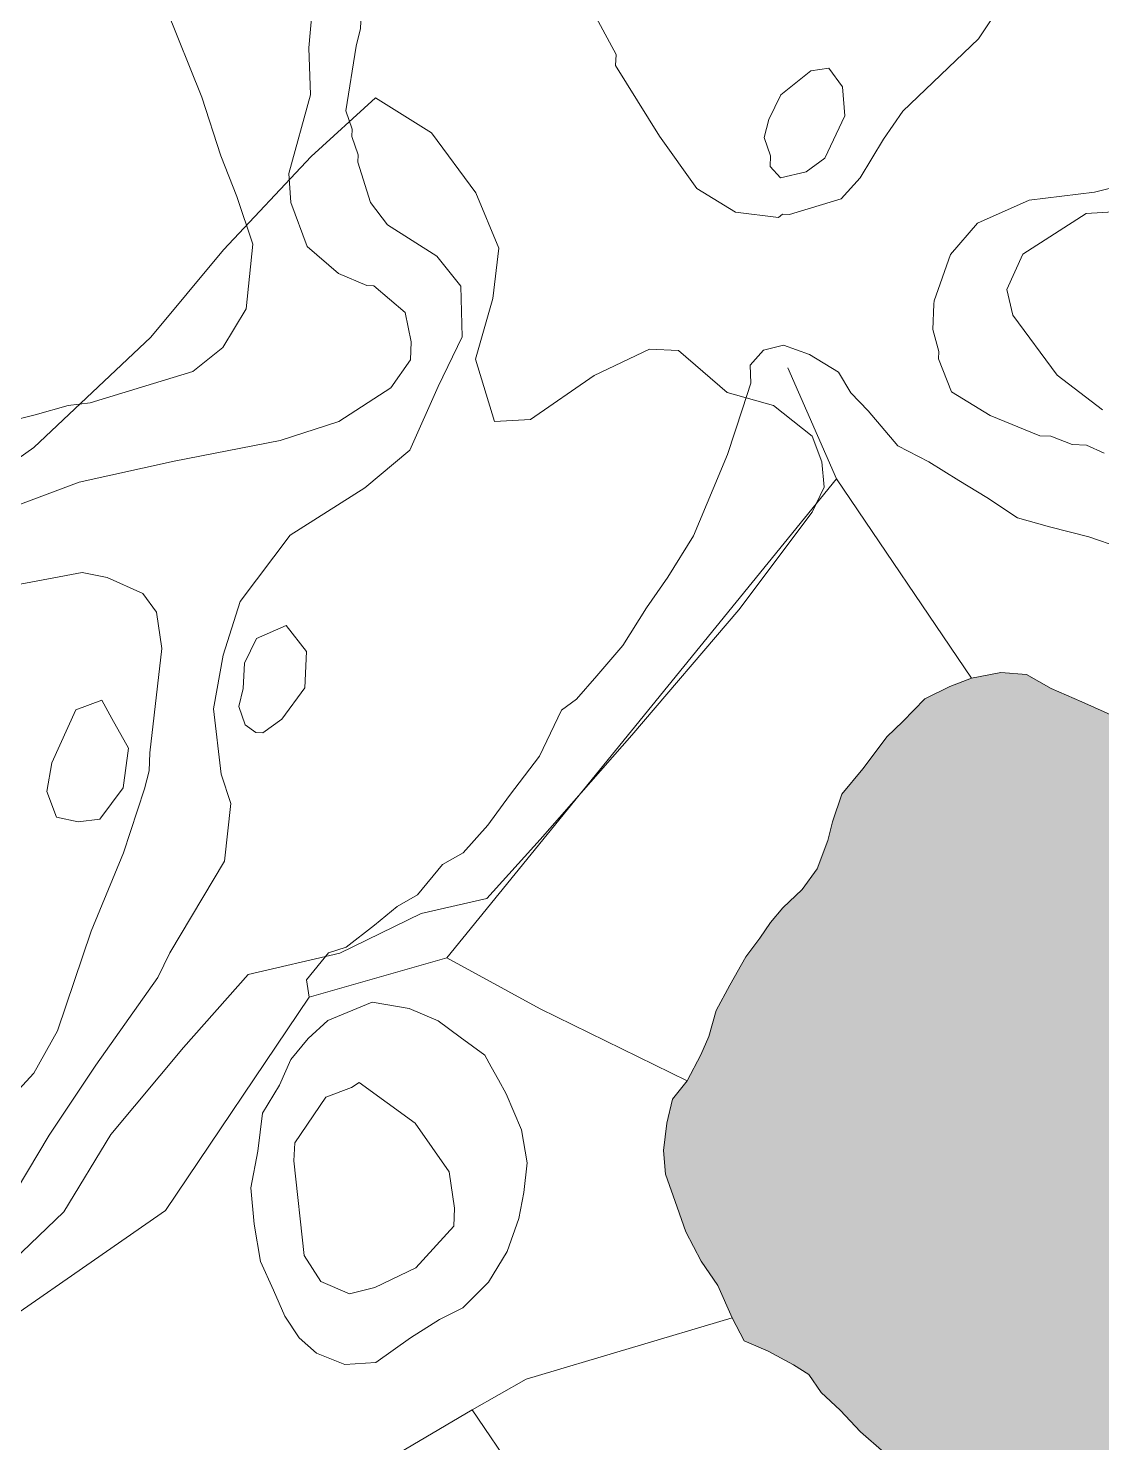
# Model space of a CAD drawing. Header units: millimetres. Extents: x 396621004 to 402046651, y 6785344214 to 6789799943.
# Drawn here: x 400987676 to 401284726, y 6787095839 to 6787487389 of the extents above; entities that cross this region are included whole.
import ezdxf

# ---------------------------------------------------------------- set-up
doc = ezdxf.new("R2010")
doc.units = ezdxf.units.MM
doc.header["$MEASUREMENT"] = 0
doc.layers.add('02 Korkeuskayrat_Kynä_nro__2', color=8, linetype='Continuous', lineweight=15)
doc.layers.add('02 Suot_Kynä_nro__101', color=252, linetype='Continuous', lineweight=15)
for name, color, linetype, lineweight, true_color in [('02 Maaston rajat_Kynä_nro__82', 7, 'Continuous', 20, 0xaaaaaa), ('02 Vesialueet_Kynä_nro__105', 7, 'Continuous', 15, 0xcae6ff), ('02 Vesistöt_Kynä_nro__105', 7, 'Continuous', 15, 0xcae6ff)]:
    doc.layers.add(name, color=color, linetype=linetype, lineweight=lineweight, true_color=true_color)

msp = doc.modelspace()

# ---------------------------------------------------------------- hatches: boundary and pattern name
at = {"layer": '02 Vesistöt_Kynä_nro__105', "linetype": 'Continuous', "lineweight": 0, "true_color": 0x32393f}
msp.add_hatch(color=250, dxfattribs=at).paths.add_polyline_path([(401407936.62, 6787222493.23), (401411836.72, 6787229404.81), (401414633.33, 6787235566.22), (401417151.97, 6787242197.74), (401414616.48, 6787253220.26), (401406066.6, 6787259661.74), (401396952.34, 6787267743.59), (401387795.96, 6787273024.79), (401379094.45, 6787276375.56), (401369634.83, 6787278576.06), (401360124.66, 6787280096.41), (401353175.24, 6787279236.21), (401345989.97, 6787276265.54), (401340034.54, 6787275555.37), (401334432.89, 6787275585.38), (401323633.92, 6787278175.97), (401315993.78, 6787281376.7), (401308901.16, 6787283867.27), (401303350.06, 6787286757.94), (401298060.08, 6787290018.68), (401294446.38, 6787293539.49), (401288912.12, 6787296590.19), (401279225.06, 6787300921.18), (401270784.68, 6787304632.02), (401263868.96, 6787308462.9), (401256793.2, 6787309053.04), (401248723.45, 6787307442.67), (401242658.51, 6787305222.16), (401235818.6, 6787301781.37), (401229686.27, 6787295479.93), (401225289.19, 6787291248.96), (401221768.15, 6787286507.88), (401218592.48, 6787282346.93), (401212788.67, 6787275415.34), (401210185.8, 6787267723.58), (401208913.84, 6787262592.41), (401205990.88, 6787254700.6), (401201795.96, 6787249019.3), (401196505.98, 6787243868.12), (401193035.49, 6787239877.21), (401190146.21, 6787235466.2), (401186288.24, 6787230375.04), (401181790.07, 6787222513.24), (401178024.75, 6787215441.62), (401175994.68, 6787208319.99), (401173812.99, 6787203248.83), (401170030.82, 6787196017.18), (401165953.83, 6787190936.01), (401164344.94, 6787184314.5), (401163494.16, 6787176722.76), (401164008, 6787170171.26), (401167284.75, 6787161079.18), (401169677.03, 6787154237.62), (401173863.53, 6787146135.76), (401178521.74, 6787139364.22), (401182497.65, 6787130372.16), (401185749.13, 6787124070.72), (401192437.41, 6787121170.05), (401199437.37, 6787117409.19), (401203632.29, 6787114678.57), (401207060.67, 6787109737.44), (401212316.95, 6787104886.33), (401218019.68, 6787098874.95), (401224497.38, 6787093103.63), (401229206.13, 6787088072.48), (401233030.41, 6787082271.15), (401237705.47, 6787076779.9), (401242742.75, 6787069898.32), (401249405.76, 6787063586.88), (401253179.5, 6787060286.12), (401260221.57, 6787053944.67), (401268451.36, 6787048353.39), (401272393.58, 6787044212.45), (401277194.99, 6787040451.59), (401283462.1, 6787039091.28), (401290554.71, 6787038731.19), (401295137.11, 6787039241.31), (401300940.93, 6787042001.94), (401304327.18, 6787045922.84), (401307721.87, 6787051054.01), (401312068.41, 6787056725.31), (401315943.23, 6787062046.53), (401321662.81, 6787068988.11), (401325141.73, 6787078350.26), (401328308.98, 6787083351.4), (401331602.58, 6787090152.96), (401332343.85, 6787095254.12), (401331754.2, 6787102795.85), (401331543.62, 6787111437.83), (401331130.86, 6787119419.65), (401332318.58, 6787128581.75), (401334559.24, 6787137583.81), (401338880.51, 6787146055.75), (401343993.6, 6787153867.53), (401349275.15, 6787158938.69), (401359476.05, 6787162819.58), (401365818.97, 6787163579.76), (401371437.46, 6787168020.77), (401376070.4, 6787173442.01), (401380585.42, 6787180383.6), (401385782.74, 6787189475.68), (401389724.95, 6787195787.12), (401394854.88, 6787201778.49), (401399470.97, 6787206969.68), (401402773, 6787213931.27)])

# ---------------------------------------------------------------- linework, layer by layer
at = {"layer": '02 Korkeuskayrat_Kynä_nro__2', "color": 8, "linetype": 'Continuous', "lineweight": 15, "flags": 128}
for points in [[(401266791.93, 6787508788.73), (401250660.87, 6787484503.18), (401229719.97, 6787464438.59), (401224354.18, 6787456676.81), (401217859.63, 6787445964.36), (401212586.5, 6787440193.04), (401198367.58, 6787435842.04), (401196371.2, 6787435932.06), (401195326.69, 6787434981.85), (401183382.12, 6787436532.2), (401172667.39, 6787443033.69), (401162323.29, 6787457517), (401150210.25, 6787477101.48), (401150345.03, 6787480092.17), (401144810.77, 6787490364.52)], [(400980358.16, 6787353753.26), (401001753.93, 6787361775.1), (401028043.77, 6787367576.43), (401057340.81, 6787373237.72), (401073598.23, 6787378498.92), (401088044.59, 6787387851.06), (401093410.38, 6787395612.84), (401093637.81, 6787400603.98), (401092003.65, 6787408685.83), (401083335.83, 6787416097.53), (401081339.46, 6787416187.55), (401073480.3, 6787419548.32), (401064812.49, 6787426960.01), (401060364.86, 6787439172.8), (401059733.1, 6787447214.64), (401065739.08, 6787468959.62), (401065334.75, 6787481992.6), (401067482.75, 6787506928.31)], [(401080337.06, 6787503327.48), (401079595.79, 6787487343.83), (401078374.37, 6787482402.69), (401075544.07, 6787464508.6), (401077313.01, 6787459417.44), (401077220.35, 6787457426.98), (401078989.29, 6787452335.82), (401078896.63, 6787450335.36), (401082392.4, 6787439162.8), (401087109.58, 6787432941.38), (401100730.43, 6787424309.4), (401107359.75, 6787415997.5), (401107713.53, 6787401964.29), (401101075.79, 6787388251.16), (401093258.75, 6787370587.11), (401080766.66, 6787360154.73), (401060145.85, 6787347081.74), (401046280.72, 6787328697.53), (401041597.23, 6787313894.14), (401038910.13, 6787299000.74), (401041083.4, 6787280886.59), (401043711.54, 6787272754.73), (401041984.72, 6787256811.08), (401026805.51, 6787231485.29), (401023486.64, 6787224623.72), (401006353.18, 6787200388.18), (400993448.33, 6787180953.73), (400978269.12, 6787155627.94)], [(400969331.76, 6787375278.19), (400989590.35, 6787380359.35), (400998721.46, 6787382939.94), (401004761.13, 6787383660.1), (401033190.55, 6787392372.1), (401041504.58, 6787398993.61), (401047999.12, 6787409706.06), (401049827.02, 6787427650.17), (401045429.94, 6787440863.19), (401040940.2, 6787452085.76), (401035675.49, 6787468339.48), (401025786.27, 6787492825.08)], [(401285441.63, 6787369776.93), (401280530.71, 6787371997.44), (401276537.95, 6787372187.48), (401270633.06, 6787374458), (401267634.28, 6787374598.03), (401253878.65, 6787380229.32), (401243163.92, 6787386730.81), (401239583.92, 6787395902.91), (401239676.58, 6787397903.36), (401237949.76, 6787403994.76), (401238278.27, 6787410986.36), (401238320.39, 6787411986.59), (401242911.22, 6787424789.51), (401250315.5, 6787433451.5), (401264627.08, 6787439802.95), (401282746.1, 6787441983.45), (401303004.69, 6787447054.61)], [(401284986.76, 6787381809.68), (401272410.42, 6787391391.87), (401260162.61, 6787407975.67), (401258486.33, 6787415057.29), (401262942.37, 6787424869.53), (401280471.74, 6787436072.1), (401289510.19, 6787436662.23)], [(400977645.78, 6787185684.81), (400989236.56, 6787198167.67), (400995781.65, 6787209880.35), (401005055.95, 6787237486.66), (401014052.29, 6787259101.61), (401019872.95, 6787276845.67), (401021102.78, 6787281796.8), (401021338.64, 6787286797.94), (401024665.94, 6787315674.55), (401023124.43, 6787325756.86), (401019359.11, 6787330938.04), (401009545.7, 6787335389.06), (401002604.71, 6787336709.36), (400985437.55, 6787333498.63)]]:
    msp.add_lwpolyline(points, dxfattribs=at)
for points in [[(401195832.1, 6787445974.36), (401202916.29, 6787447644.74), (401208096.76, 6787451415.61), (401213639.44, 6787463168.29), (401213007.68, 6787471210.13), (401209242.36, 6787476391.32), (401204205.09, 6787475621.14), (401195891.06, 6787468989.63), (401192572.19, 6787462138.06), (401191342.36, 6787457186.93), (401193111.3, 6787452105.76), (401192976.52, 6787449105.08)], [(401050627.26, 6787292459.24), (401047721.14, 6787294589.73), (401045952.2, 6787299680.89), (401047182.04, 6787304632.02), (401047502.13, 6787311623.62), (401050821, 6787318475.19), (401059000.25, 6787322106.02), (401064669.29, 6787314844.36), (401064214.42, 6787304852.08), (401057804.11, 6787296130.08), (401052623.64, 6787292369.22)], [(401001433.84, 6787267683.57), (400995486.82, 6787268963.86), (400992808.14, 6787276095.5), (400994181.18, 6787284037.31), (401000861.04, 6787298750.68), (401007987.34, 6787301421.29), (401010758.69, 6787296290.12), (401015383.2, 6787288068.24), (401013883.82, 6787277125.73), (401007473.51, 6787268413.74)], [(401079216.73, 6787195537.07), (401094716.02, 6787184314.5), (401104108.26, 6787170871.42), (401105649.77, 6787160789.12), (401105422.33, 6787155787.97), (401094876.07, 6787144265.34), (401083613.81, 6787138774.08), (401076529.62, 6787137093.7), (401068670.46, 6787140454.46), (401064003.83, 6787147686.12), (401061198.79, 6787173842.1), (401061426.23, 6787178833.24), (401070018.23, 6787191456.13), (401077144.54, 6787194126.74)]]:
    msp.add_lwpolyline(points, close=True, dxfattribs=at)
at = {"layer": '02 Maaston rajat_Kynä_nro__82', "color": 253, "linetype": 'Continuous', "lineweight": 20, "true_color": 0xaaaaaa, "flags": 128}
for points in [[(400961236.74, 6787351622.78), (400989177.6, 6787371367.29), (401021616.62, 6787401914.28), (401041740.43, 6787426019.8), (401065958.09, 6787451935.72), (401083723.32, 6787468139.43), (401099290, 6787458417.21), (401111546.24, 6787441833.41), (401117855.47, 6787426529.91), (401116212.88, 6787412586.72), (401111436.73, 6787395782.88), (401116650.9, 6787378528.93), (401126683.33, 6787379069.05), (401144263.24, 6787391271.85), (401159619.34, 6787398573.52), (401167613.27, 6787398213.43), (401181090.92, 6787386580.77), (401193936.8, 6787382989.95), (401204558.88, 6787374488.01), (401207237.56, 6787367356.37), (401207919.87, 6787360314.76), (401204600.99, 6787353463.2), (401184333.98, 6787326367), (401154708.42, 6787291679.06), (401129353.59, 6787262812.46), (401114587.14, 6787246468.72), (401096375.46, 6787242307.77), (401073850.94, 6787231325.25), (401048555.07, 6787225473.92), (401030604.53, 6787205279.3), (401010480.71, 6787181173.78), (400997483.2, 6787159748.88), (400976533.88, 6787139684.29)], [(401289771.32, 6787343650.95), (401281154.05, 6787346591.62), (401270279.27, 6787349402.27), (401261392.44, 6787351852.83), (401252918.37, 6787357544.13), (401245143.45, 6787362195.19), (401236888.39, 6787367366.38), (401228346.93, 6787371807.39), (401220075.02, 6787381499.61), (401215315.73, 6787386500.75), (401211853.66, 6787392182.05), (401203834.45, 6787397093.18), (401196708.15, 6787399713.78), (401191123.34, 6787398243.44), (401187416.99, 6787394172.51), (401187661.27, 6787389141.36), (401185294.26, 6787381999.72), (401181158.31, 6787369436.85), (401177173.98, 6787359864.66), (401171757.64, 6787346861.69), (401164673.45, 6787335449.08), (401158734.86, 6787326977.14), (401152198.2, 6787316534.75), (401145012.93, 6787308132.83), (401139428.13, 6787301651.34), (401135266.91, 6787298600.65), (401129117.73, 6787285887.74), (401120812.13, 6787275035.25), (401114890.38, 6787266813.37), (401107991.51, 6787259141.62), (401102322.47, 6787255920.88), (401095381.48, 6787247508.96), (401089712.45, 6787244288.22), (401083445.34, 6787239087.03), (401075619.88, 6787232975.63), (401070793.19, 6787231465.29), (401064652.44, 6787224003.58), (401065410.56, 6787219212.48)], [(401248723.45, 6787307442.67), (401242658.51, 6787305222.16), (401235818.6, 6787301781.37), (401229686.27, 6787295479.93), (401225289.19, 6787291248.96), (401221768.15, 6787286507.88), (401218592.48, 6787282346.93), (401212788.67, 6787275415.34), (401210185.8, 6787267723.58), (401208913.84, 6787262592.41), (401205990.88, 6787254700.6), (401201795.96, 6787249019.3), (401196505.98, 6787243868.12), (401193035.49, 6787239877.21), (401190146.21, 6787235466.2), (401186288.24, 6787230375.04), (401181790.07, 6787222513.24), (401178024.75, 6787215441.62), (401175994.68, 6787208319.99), (401173812.99, 6787203248.83), (401170030.82, 6787196017.18)], [(401170030.82, 6787196017.18), (401165953.83, 6787190936.01), (401164344.94, 6787184314.5), (401163494.16, 6787176722.76), (401164008, 6787170171.26), (401167284.75, 6787161079.18), (401169677.03, 6787154237.62), (401173863.53, 6787146135.76), (401178521.74, 6787139364.22), (401182497.65, 6787130372.16)], [(401182497.65, 6787130372.16), (401185749.13, 6787124070.72), (401192437.41, 6787121170.05), (401199437.37, 6787117409.19), (401203632.29, 6787114678.57), (401207060.67, 6787109737.44), (401212316.95, 6787104886.33), (401218019.68, 6787098874.95), (401224497.38, 6787093103.63), (401229206.13, 6787088072.48), (401233030.41, 6787082271.15), (401237705.47, 6787076779.9), (401242742.75, 6787069898.32), (401249405.76, 6787063586.88), (401253179.5, 6787060286.12), (401260221.57, 6787053944.67), (401268451.36, 6787048353.39), (401272393.58, 6787044212.45), (401277194.99, 6787040451.59), (401283462.1, 6787039091.28)]]:
    msp.add_lwpolyline(points, dxfattribs=at)
msp.add_lwpolyline([(401114048.03, 6787203098.8), (401107166, 6787208079.94), (401101134.76, 6787212640.98), (401093048.17, 6787216061.76), (401082872.54, 6787217822.16), (401070591.03, 6787212680.99), (401065082.04, 6787207699.85), (401060289.05, 6787201928.53), (401057172.34, 6787194826.9), (401052522.55, 6787187045.12), (401051242.18, 6787176582.73), (401049228.95, 6787166420.41), (401050222.93, 6787156348.1), (401051949.75, 6787145985.73), (401055555.03, 6787138033.91), (401058705.43, 6787130862.27), (401062656.06, 6787124900.91), (401067449.05, 6787120649.93), (401075299.78, 6787117499.21), (401083841.25, 6787118069.34), (401093452.49, 6787124850.89), (401101471.7, 6787129962.06), (401107890.43, 6787133142.79), (401115008.31, 6787140294.43), (401120197.21, 6787148806.38), (401123406.57, 6787157908.46), (401124779.61, 6787165100.1), (401125689.35, 6787173321.98), (401124147.84, 6787182424.07), (401119893.96, 6787192406.35), (401117838.62, 6787196267.23), (401115766.43, 6787199878.06)], close=True, dxfattribs=at)
at = {"layer": '02 Suot_Kynä_nro__101', "color": 252, "linetype": 'Continuous', "lineweight": 15, "flags": 128}
for points in [[(400962323.38, 6787116188.91), (401025626.22, 6787160088.96), (401065410.56, 6787219212.48), (401064652.44, 6787224003.58), (401070793.19, 6787231465.29), (401075619.88, 6787232975.63), (401083445.34, 6787239087.03), (401089712.45, 6787244288.22), (401095381.48, 6787247508.96), (401102322.47, 6787255920.88), (401107991.51, 6787259141.62), (401114890.38, 6787266813.37), (401120812.13, 6787275035.25), (401129117.73, 6787285887.74), (401135266.91, 6787298600.65), (401139428.13, 6787301651.34), (401145012.93, 6787308132.83), (401152198.2, 6787316534.75), (401158734.86, 6787326977.14), (401164673.45, 6787335449.08), (401171757.64, 6787346861.69), (401177173.98, 6787359864.66), (401181158.31, 6787369436.85), (401185294.26, 6787381999.72), (401187661.27, 6787389141.36), (401187416.99, 6787394172.51), (401191123.34, 6787398243.44), (401196708.15, 6787399713.78), (401203834.45, 6787397093.18), (401211853.66, 6787392182.05), (401215315.73, 6787386500.75), (401220075.02, 6787381499.61), (401228346.93, 6787371807.39), (401236888.39, 6787367366.38), (401245143.45, 6787362195.19), (401252918.37, 6787357544.13), (401261392.44, 6787351852.83), (401270279.27, 6787349402.27), (401281154.05, 6787346591.62), (401289771.32, 6787343650.95)], [(401288912.12, 6787296590.19), (401279225.06, 6787300921.18), (401270784.68, 6787304632.02), (401263868.96, 6787308462.9), (401256793.2, 6787309053.04), (401248723.45, 6787307442.67), (401242658.51, 6787305222.16), (401235818.6, 6787301781.37), (401229686.27, 6787295479.93), (401225289.19, 6787291248.96), (401221768.15, 6787286507.88), (401218592.48, 6787282346.93), (401212788.67, 6787275415.34), (401210185.8, 6787267723.58), (401208913.84, 6787262592.41), (401205990.88, 6787254700.6), (401201795.96, 6787249019.3), (401196505.98, 6787243868.12), (401193035.49, 6787239877.21), (401190146.21, 6787235466.2), (401186288.24, 6787230375.04), (401181790.07, 6787222513.24), (401178024.75, 6787215441.62), (401175994.68, 6787208319.99), (401173812.99, 6787203248.83), (401170030.82, 6787196017.18), (401165953.83, 6787190936.01), (401164344.94, 6787184314.5), (401163494.16, 6787176722.76), (401164008, 6787170171.26), (401167284.75, 6787161079.18), (401169677.03, 6787154237.62), (401173863.53, 6787146135.76), (401178521.74, 6787139364.22), (401182497.65, 6787130372.16), (401185749.13, 6787124070.72), (401192437.41, 6787121170.05), (401199437.37, 6787117409.19), (401203632.29, 6787114678.57), (401207060.67, 6787109737.44), (401212316.95, 6787104886.33), (401218019.68, 6787098874.95), (401224497.38, 6787093103.63)]]:
    msp.add_lwpolyline(points, dxfattribs=at)
msp.add_lwpolyline([(401114048.03, 6787203098.8), (401107166, 6787208079.94), (401101134.76, 6787212640.98), (401093048.17, 6787216061.76), (401082872.54, 6787217822.16), (401070591.03, 6787212680.99), (401065082.04, 6787207699.85), (401060289.05, 6787201928.53), (401057172.34, 6787194826.9), (401052522.55, 6787187045.12), (401051242.18, 6787176582.73), (401049228.95, 6787166420.41), (401050222.93, 6787156348.1), (401051949.75, 6787145985.73), (401055555.03, 6787138033.91), (401058705.43, 6787130862.27), (401062656.06, 6787124900.91), (401067449.05, 6787120649.93), (401075299.78, 6787117499.21), (401083841.25, 6787118069.34), (401093452.49, 6787124850.89), (401101471.7, 6787129962.06), (401107890.43, 6787133142.79), (401115008.31, 6787140294.43), (401120197.21, 6787148806.38), (401123406.57, 6787157908.46), (401124779.61, 6787165100.1), (401125689.35, 6787173321.98), (401124147.84, 6787182424.07), (401119893.96, 6787192406.35), (401117838.62, 6787196267.23), (401115766.43, 6787199878.06)], close=True, dxfattribs=at)
at = {"layer": '02 Vesialueet_Kynä_nro__105', "color": 254, "linetype": 'Continuous', "lineweight": 15, "true_color": 0xcae6ff}
for p, q in [((401211365.09, 6787362645.3), (401197887.44, 6787393392.33)), ((401211365.09, 6787362645.3), (401103518.62, 6787230054.96)), ((401248723.45, 6787307442.67), (401211365.09, 6787362645.3)), ((401065410.56, 6787219212.48), (401103518.62, 6787230054.96)), ((401128157.45, 6787079000.41), (401110476.45, 6787104956.34))]:
    msp.add_line(p, q, dxfattribs=at)
at = {"layer": '02 Vesialueet_Kynä_nro__105', "color": 254, "linetype": 'Continuous', "lineweight": 15, "true_color": 0xcae6ff, "flags": 128}
for points in [[(401224497.38, 6787093103.63), (401218019.68, 6787098874.95), (401212316.95, 6787104886.33), (401207060.67, 6787109737.44), (401203632.29, 6787114678.57), (401199437.37, 6787117409.19), (401192437.41, 6787121170.05), (401185749.13, 6787124070.72), (401182497.65, 6787130372.16), (401178521.74, 6787139364.22), (401173863.53, 6787146135.76), (401169677.03, 6787154237.62), (401167284.75, 6787161079.18), (401164008, 6787170171.26), (401163494.16, 6787176722.76), (401164344.94, 6787184314.5), (401165953.83, 6787190936.01), (401170030.82, 6787196017.18), (401173812.99, 6787203248.83), (401175994.68, 6787208319.99), (401178024.75, 6787215441.62), (401181790.07, 6787222513.24), (401186288.24, 6787230375.04), (401190146.21, 6787235466.2), (401193035.49, 6787239877.21), (401196505.98, 6787243868.12), (401201795.96, 6787249019.3), (401205990.88, 6787254700.6), (401208913.84, 6787262592.41), (401210185.8, 6787267723.58), (401212788.67, 6787275415.34), (401218592.48, 6787282346.93), (401221768.15, 6787286507.88), (401225289.19, 6787291248.96), (401229686.27, 6787295479.93), (401235818.6, 6787301781.37), (401242658.51, 6787305222.16), (401248723.45, 6787307442.67), (401256793.2, 6787309053.04), (401263868.96, 6787308462.9), (401270784.68, 6787304632.02), (401279225.06, 6787300921.18), (401288912.12, 6787296590.19)], [(401103518.62, 6787230054.96), (401129345.16, 6787215981.74), (401170030.82, 6787196017.18)], [(400865781.28, 6787065687.36), (400866926.88, 6787066647.58), (400919321.25, 6787082791.27), (400962323.38, 6787116188.91), (401025626.22, 6787160088.96), (401065410.56, 6787219212.48)], [(401110476.45, 6787104956.34), (401125419.8, 6787113468.29), (401182497.65, 6787130372.16)], [(401110476.45, 6787104956.34), (401039179.68, 6787062836.71), (400996666.12, 6787040901.69)]]:
    msp.add_lwpolyline(points, dxfattribs=at)

doc.saveas('drawing.dxf')
